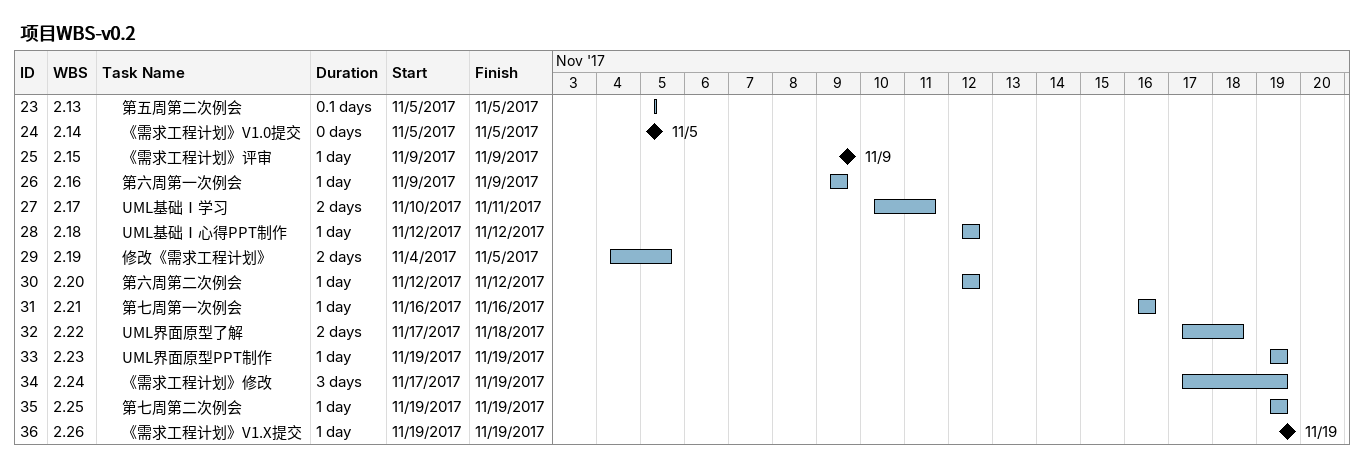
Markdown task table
项目WBS-v0.2

| ID | WBS | Task | Duration | Start | Finish |
|---|---|---|---|---|---|
| 23 | 2.13 | 第五周第二次例会 | 0.1d | 2017-11-05 | 2017-11-05 |
| 24 | 2.14 | 《需求工程计划》V1.0提交 | 0d | 2017-11-05 | 2017-11-05 |
| 25 | 2.15 | 《需求工程计划》评审 | 1d | 2017-11-09 | 2017-11-09 |
| 26 | 2.16 | 第六周第一次例会 | 1d | 2017-11-09 | 2017-11-09 |
| 27 | 2.17 | UML基础Ⅰ学习 | 2d | 2017-11-10 | 2017-11-11 |
| 28 | 2.18 | UML基础Ⅰ心得PPT制作 | 1d | 2017-11-12 | 2017-11-12 |
| 29 | 2.19 | 修改《需求工程计划》 | 2d | 2017-11-04 | 2017-11-05 |
| 30 | 2.20 | 第六周第二次例会 | 1d | 2017-11-12 | 2017-11-12 |
| 31 | 2.21 | 第七周第一次例会 | 1d | 2017-11-16 | 2017-11-16 |
| 32 | 2.22 | UML界面原型了解 | 2d | 2017-11-17 | 2017-11-18 |
| 33 | 2.23 | UML界面原型PPT制作 | 1d | 2017-11-19 | 2017-11-19 |
| 34 | 2.24 | 《需求工程计划》修改 | 3d | 2017-11-17 | 2017-11-19 |
| 35 | 2.25 | 第七周第二次例会 | 1d | 2017-11-19 | 2017-11-19 |
| 36 | 2.26 | 《需求工程计划》V1.X提交 | 1d | 2017-11-19 | 2017-11-19 |
